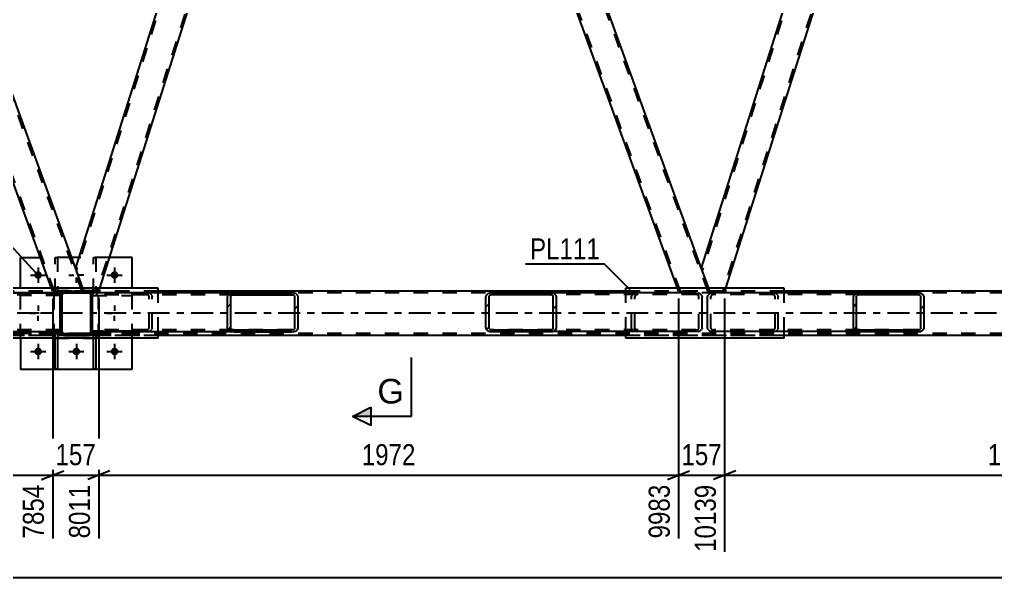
# Model space of a CAD drawing. Header units: millimetres. Extents: x -777 to 412, y -850 to -9.
# Drawn here: x -352.8 to -220.1, y -425.1 to -349.2 of the extents above; entities that cross this region are included whole.
import ezdxf

# ---------------------------------------------------------------- set-up
doc = ezdxf.new("R2010")
doc.units = ezdxf.units.MM
doc.linetypes.add('DXK_LINE_DOT2', pattern=[3.9198, 1.9599, -1.9599])
doc.linetypes.add('DXK_LINE_DOT3', pattern=[5.9187, 2.979, -0.9799, 0.9799, -0.9799])
doc.styles.add('Arial', font='ARIAL.TTF', dxfattribs={"height": 0.2})
doc.styles.add('Arial Narrow', font='ARIALN.TTF', dxfattribs={"height": 0.2})

# ---------------------------------------------------------------- blocks, each defined once
blk = doc.blocks.new('Part-570390744-11821 - 11758')
at = {"color": 7, "linetype": 'DXK_LINE_DOT2'}
for p, q in [((-217.13, -267.16), (-221.39, -267.16)), ((-220.22, -270.37), (-221.39, -267.16)), ((-177.82, -386.16), (-221.13, -267.16)), ((-174.07, -386.16), (-217.39, -267.16)), ((-216.99, -267.56), (-217.13, -267.16)), ((-173.82, -386.16), (-174.99, -382.96)), ((-178.08, -386.16), (-178.22, -385.76)), ((-178.08, -386.16), (-173.82, -386.16))]:
    blk.add_line(p, q, dxfattribs=at)
at = {"color": 2, "linetype": 'Continuous'}
for p, q in [((-174.99, -382.96), (-216.99, -267.56)), ((-178.22, -385.76), (-220.22, -270.37))]:
    blk.add_line(p, q, dxfattribs=at)
blk = doc.blocks.new('Part-570390744-11841 - 11758')
at = {"color": 2, "linetype": 'Continuous'}
for p, q in [((-308.66, -267.56), (-345.25, -382.96)), ((-305.62, -269.63), (-306.38, -267.56)), ((-305.36, -270.37), (-341.95, -385.76)), ((-305.36, -270.37), (-305.62, -269.63)), ((-344.23, -385.76), (-345.25, -382.96))]:
    blk.add_line(p, q, dxfattribs=at)
at = {"color": 7, "linetype": 'DXK_LINE_DOT2'}
for p, q in [((-308.28, -267.16), (-345.12, -383.33)), ((-308.54, -267.16), (-308.66, -267.56)), ((-306.52, -267.16), (-308.54, -267.16)), ((-306.38, -267.56), (-306.52, -267.16)), ((-305.49, -270), (-342.33, -386.16)), ((-305.36, -270.37), (-305.52, -269.91)), ((-344.09, -386.16), (-344.23, -385.76)), ((-342.07, -386.16), (-344.09, -386.16)), ((-341.95, -385.76), (-342.07, -386.16))]:
    blk.add_line(p, q, dxfattribs=at)
blk = doc.blocks.new('Part-570390744-11923 - 11758')
at = {"linetype": 'Continuous'}
h = blk.add_hatch(dxfattribs=at)
h.set_pattern_fill('', scale=0.7, style=0, pattern_type=0)
h.set_pattern_definition([(45, (-324.4994, -391.3687), (-1.57154, 1.57154), [])])
h.paths.add_polyline_path([(-324.57, -391.18), (-324.5, -391.37), (-324.31, -391.52), (-324.03, -391.63), (-323.69, -391.67), (-315.83, -391.67), (-315.5, -391.63), (-315.21, -391.52), (-315.02, -391.37), (-314.96, -391.18), (-314.96, -386.86), (-315.02, -386.68), (-315.21, -386.53), (-315.5, -386.42), (-315.83, -386.39), (-323.69, -386.39), (-324.03, -386.42), (-324.31, -386.53), (-324.5, -386.68), (-324.57, -386.86)])
h.paths.add_polyline_path([(-324.1, -386.77), (-324, -386.7), (-323.86, -386.64), (-323.69, -386.63), (-315.83, -386.63), (-315.66, -386.64), (-315.52, -386.7), (-315.43, -386.77), (-315.39, -386.86), (-315.39, -391.18), (-315.43, -391.28), (-315.52, -391.35), (-315.66, -391.41), (-315.83, -391.43), (-323.69, -391.43), (-323.86, -391.41), (-324, -391.35), (-324.1, -391.28), (-324.13, -391.18), (-324.13, -386.86)])
at = {"color": 2, "linetype": 'Continuous'}
for p, q in [((-323.69, -386.39), (-342.91, -386.39)), ((-342.91, -386.64), (-342.91, -386.39)), ((-324.5, -386.68), (-324.57, -386.86)), ((-324.57, -391.18), (-324.57, -386.86)), ((-324.13, -386.86), (-324.1, -386.77)), ((-324.13, -391.18), (-324.13, -386.86)), ((-323.69, -386.39), (-324.03, -386.42)), ((-323.86, -386.64), (-323.69, -386.63)), ((-323.69, -386.39), (-315.83, -386.39)), ((-323.69, -386.63), (-315.83, -386.63)), ((-315.5, -386.42), (-315.83, -386.39)), ((-315.83, -386.63), (-315.66, -386.64)), ((-315.43, -386.77), (-315.39, -386.86)), ((-315.39, -391.18), (-315.39, -386.86)), ((-314.96, -386.86), (-315.02, -386.68)), ((-314.96, -391.18), (-314.96, -386.86)), ((-324.57, -391.18), (-324.5, -391.37)), ((-324.1, -391.28), (-324.13, -391.18)), ((-323.69, -391.43), (-323.86, -391.41)), ((-323.69, -391.43), (-315.83, -391.43)), ((-315.66, -391.41), (-315.83, -391.43)), ((-315.39, -391.18), (-315.43, -391.28)), ((-315.02, -391.37), (-314.96, -391.18)), ((-323.69, -391.67), (-342.91, -391.67)), ((-324.03, -391.63), (-323.69, -391.67)), ((-323.69, -391.67), (-315.83, -391.67)), ((-315.83, -391.67), (-315.5, -391.63))]:
    blk.add_line(p, q, dxfattribs=at)
at = {"color": 7, "linetype": 'DXK_LINE_DOT2'}
for p, q in [((-315.83, -386.63), (-342.91, -386.63)), ((-342.91, -391.67), (-342.91, -386.64)), ((-335.66, -386.39), (-335.33, -386.42)), ((-335.49, -386.64), (-335.66, -386.63)), ((-335.22, -386.86), (-335.26, -386.77)), ((-335.22, -391.18), (-335.22, -386.86)), ((-334.85, -386.68), (-334.79, -386.86)), ((-334.79, -391.18), (-334.79, -386.86)), ((-315.83, -386.39), (-323.69, -386.39)), ((-315.83, -391.43), (-342.91, -391.43)), ((-335.66, -391.43), (-335.49, -391.41)), ((-335.26, -391.28), (-335.22, -391.18)), ((-334.79, -391.18), (-334.85, -391.37)), ((-335.33, -391.63), (-335.66, -391.67)), ((-315.83, -391.67), (-323.69, -391.67))]:
    blk.add_line(p, q, dxfattribs=at)
for centre, radius, start, end in [((-335.56, -387.05), 0.409, 41.9363, 80.4819), ((-335.46, -387.23), 0.817, 41.9363, 80.4819), ((-335.56, -391), 0.409, 279.5182, 318.0638), ((-335.46, -390.82), 0.817, 279.5182, 318.0638)]:
    blk.add_arc(centre, radius, start, end, dxfattribs=at)
at = {"color": 2, "linetype": 'Continuous'}
for centre, radius, start, end in [((-323.89, -387.23), 0.817, 99.5182, 138.0638), ((-323.79, -387.05), 0.409, 99.5182, 138.0638), ((-315.73, -387.05), 0.409, 41.9363, 80.4819), ((-315.63, -387.23), 0.817, 41.9363, 80.4819), ((-323.89, -390.82), 0.817, 221.9363, 260.4819), ((-323.79, -391), 0.409, 221.9363, 260.4819), ((-315.73, -391), 0.409, 279.5182, 318.0638), ((-315.63, -390.82), 0.817, 279.5182, 318.0638)]:
    blk.add_arc(centre, radius, start, end, dxfattribs=at)
blk = doc.blocks.new('Part-570390744-11864 - 11758')
at = {"linetype": 'Continuous'}
h = blk.add_hatch(dxfattribs=at)
h.set_pattern_fill('', scale=0.7, style=0, pattern_type=0)
h.set_pattern_definition([(45, (-289.3614, -391.3686), (-1.57154, 1.57154), [])])
h.paths.add_polyline_path([(-289.43, -391.18), (-289.36, -391.37), (-289.17, -391.52), (-288.89, -391.63), (-288.55, -391.66), (-280.69, -391.66), (-280.36, -391.63), (-280.08, -391.52), (-279.89, -391.37), (-279.82, -391.18), (-279.82, -386.86), (-279.89, -386.68), (-280.08, -386.53), (-280.36, -386.42), (-280.69, -386.38), (-288.55, -386.38), (-288.89, -386.42), (-289.17, -386.53), (-289.36, -386.68), (-289.43, -386.86)])
h.paths.add_polyline_path([(-288.96, -386.77), (-288.86, -386.7), (-288.72, -386.64), (-288.55, -386.62), (-280.69, -386.62), (-280.53, -386.64), (-280.38, -386.7), (-280.29, -386.77), (-280.26, -386.86), (-280.26, -391.18), (-280.29, -391.28), (-280.38, -391.35), (-280.53, -391.41), (-280.69, -391.42), (-288.55, -391.42), (-288.72, -391.41), (-288.86, -391.35), (-288.96, -391.28), (-288.99, -391.18), (-288.99, -386.86)])
at = {"color": 2, "linetype": 'Continuous'}
for p, q in [((-289.36, -386.68), (-289.43, -386.86)), ((-289.43, -391.18), (-289.43, -386.86)), ((-288.99, -386.86), (-288.96, -386.77)), ((-288.99, -391.18), (-288.99, -386.86)), ((-288.55, -386.38), (-288.89, -386.42)), ((-288.72, -386.64), (-288.55, -386.62)), ((-288.55, -386.38), (-280.69, -386.38)), ((-288.55, -386.62), (-280.69, -386.62)), ((-260.86, -386.38), (-280.69, -386.38)), ((-280.36, -386.42), (-280.69, -386.38)), ((-280.69, -386.62), (-280.53, -386.64)), ((-280.29, -386.77), (-280.26, -386.86)), ((-280.26, -391.18), (-280.26, -386.86)), ((-279.82, -386.86), (-279.89, -386.68)), ((-279.82, -391.18), (-279.82, -386.86)), ((-260.86, -386.38), (-260.53, -386.42)), ((-260.06, -386.68), (-259.99, -386.86)), ((-259.99, -391.18), (-259.99, -386.86)), ((-289.43, -391.18), (-289.36, -391.37)), ((-288.96, -391.28), (-288.99, -391.18)), ((-288.55, -391.42), (-288.72, -391.41)), ((-288.55, -391.42), (-280.69, -391.42)), ((-280.53, -391.41), (-280.69, -391.42)), ((-280.26, -391.18), (-280.29, -391.28)), ((-279.89, -391.37), (-279.82, -391.18)), ((-259.99, -391.18), (-260.06, -391.37)), ((-288.89, -391.63), (-288.55, -391.66)), ((-288.55, -391.66), (-280.69, -391.66)), ((-280.69, -391.66), (-280.36, -391.63)), ((-260.86, -391.66), (-280.69, -391.66)), ((-260.53, -391.63), (-260.86, -391.66))]:
    blk.add_line(p, q, dxfattribs=at)
at = {"color": 7, "linetype": 'DXK_LINE_DOT2'}
for p, q in [((-288.55, -386.38), (-280.69, -386.38)), ((-260.86, -386.62), (-288.55, -386.62)), ((-269.6, -386.86), (-269.53, -386.68)), ((-269.6, -391.18), (-269.6, -386.86)), ((-269.13, -386.77), (-269.16, -386.86)), ((-269.16, -391.18), (-269.16, -386.86)), ((-269.06, -386.42), (-268.73, -386.38)), ((-268.73, -386.62), (-268.89, -386.64)), ((-260.7, -386.64), (-260.86, -386.62)), ((-260.43, -386.86), (-260.46, -386.77)), ((-260.43, -391.18), (-260.43, -386.86)), ((-260.86, -391.42), (-288.55, -391.42)), ((-269.53, -391.37), (-269.6, -391.18)), ((-269.16, -391.18), (-269.13, -391.28)), ((-268.89, -391.41), (-268.73, -391.42)), ((-260.86, -391.42), (-260.7, -391.41)), ((-260.46, -391.28), (-260.43, -391.18)), ((-288.55, -391.66), (-280.69, -391.66)), ((-268.73, -391.66), (-269.06, -391.63))]:
    blk.add_line(p, q, dxfattribs=at)
at = {"color": 2, "linetype": 'Continuous'}
for centre, radius, start, end in [((-288.75, -387.23), 0.817, 99.5182, 138.0638), ((-288.65, -387.05), 0.409, 99.5182, 138.0638), ((-280.59, -387.05), 0.409, 41.9363, 80.4819), ((-280.49, -387.23), 0.817, 41.9363, 80.4819), ((-260.67, -387.23), 0.817, 41.9363, 80.4819), ((-288.75, -390.82), 0.817, 221.9363, 260.4819), ((-288.65, -391), 0.409, 221.9363, 260.4819), ((-280.59, -391), 0.409, 279.5182, 318.0638), ((-280.49, -390.82), 0.817, 279.5182, 318.0638), ((-260.67, -390.82), 0.817, 279.5182, 318.0638)]:
    blk.add_arc(centre, radius, start, end, dxfattribs=at)
at = {"color": 7, "linetype": 'DXK_LINE_DOT2'}
for centre, radius, start, end in [((-268.92, -387.23), 0.817, 99.5182, 138.0638), ((-268.82, -387.05), 0.409, 99.5182, 138.0638), ((-260.76, -387.05), 0.409, 41.9363, 80.4819), ((-268.92, -390.82), 0.817, 221.9363, 260.4819), ((-268.82, -391), 0.409, 221.9363, 260.4819), ((-260.76, -391), 0.409, 279.5182, 318.0638)]:
    blk.add_arc(centre, radius, start, end, dxfattribs=at)
blk = doc.blocks.new('Part-570390744-11872 - 11758')
at = {"color": 2, "linetype": 'Continuous'}
for p, q in [((-223.53, -267.56), (-260.12, -382.96)), ((-220.49, -269.63), (-221.24, -267.56)), ((-220.22, -270.37), (-256.81, -385.76)), ((-220.22, -270.37), (-220.49, -269.63)), ((-259.1, -385.76), (-260.12, -382.96))]:
    blk.add_line(p, q, dxfattribs=at)
at = {"color": 7, "linetype": 'DXK_LINE_DOT2'}
for p, q in [((-223.15, -267.16), (-259.99, -383.33)), ((-223.4, -267.16), (-223.53, -267.56)), ((-221.39, -267.16), (-223.4, -267.16)), ((-221.24, -267.56), (-221.39, -267.16)), ((-220.36, -270), (-257.19, -386.16)), ((-220.22, -270.37), (-220.39, -269.91)), ((-258.95, -386.16), (-259.1, -385.76)), ((-256.94, -386.16), (-258.95, -386.16)), ((-256.81, -385.76), (-256.94, -386.16))]:
    blk.add_line(p, q, dxfattribs=at)
blk = doc.blocks.new('Part-570390744-11874 - 11758')
at = {"linetype": 'Continuous'}
h = blk.add_hatch(dxfattribs=at)
h.set_pattern_fill('', scale=0.7, style=0, pattern_type=0)
h.set_pattern_definition([(45, (-347.1718, -392.0183), (-1.57154, 1.57154), [])])
h.paths.add_polyline_path([(-347.28, -391.86), (-347.17, -392.02), (-347.02, -392.12), (-346.83, -392.16), (-343.39, -392.16), (-343.21, -392.12), (-343.05, -392.02), (-342.95, -391.86), (-342.91, -391.68), (-342.91, -386.64), (-342.95, -386.46), (-343.05, -386.3), (-343.21, -386.2), (-343.39, -386.16), (-346.83, -386.16), (-347.02, -386.2), (-347.17, -386.3), (-347.28, -386.46), (-347.31, -386.64), (-347.31, -391.68)])
h.paths.add_polyline_path([(-347.07, -386.64), (-347.05, -386.55), (-347, -386.47), (-346.92, -386.42), (-346.83, -386.4), (-343.39, -386.4), (-343.3, -386.42), (-343.22, -386.47), (-343.17, -386.55), (-343.15, -386.64), (-343.15, -391.68), (-343.17, -391.77), (-343.22, -391.85), (-343.3, -391.9), (-343.39, -391.92), (-346.83, -391.92), (-346.92, -391.9), (-347, -391.85), (-347.05, -391.77), (-347.07, -391.68)])
at = {"color": 7, "linetype": 'DXK_LINE_DOT2'}
for p, q in [((-347.02, -386.2), (-346.83, -386.16)), ((-346.83, -386.16), (-343.39, -386.16)), ((-343.39, -386.16), (-343.21, -386.2)), ((-347.31, -386.64), (-347.28, -386.46)), ((-347.31, -391.68), (-347.31, -386.64)), ((-347.05, -386.55), (-347.07, -386.64)), ((-347.07, -391.68), (-347.07, -386.64)), ((-347, -386.47), (-347.05, -386.55)), ((-346.92, -386.42), (-347, -386.47)), ((-346.83, -386.4), (-346.92, -386.42)), ((-343.39, -386.4), (-346.83, -386.4)), ((-343.3, -386.42), (-343.39, -386.4)), ((-343.22, -386.47), (-343.3, -386.42)), ((-343.17, -386.55), (-343.22, -386.47)), ((-343.15, -386.64), (-343.17, -386.55)), ((-343.15, -391.68), (-343.15, -386.64)), ((-342.95, -386.46), (-342.91, -386.64)), ((-342.91, -391.68), (-342.91, -386.64)), ((-347.28, -391.86), (-347.31, -391.68)), ((-347.07, -391.68), (-347.05, -391.77)), ((-347.05, -391.77), (-347, -391.85)), ((-346.83, -392.16), (-347.02, -392.12)), ((-347, -391.85), (-346.92, -391.9)), ((-346.92, -391.9), (-346.83, -391.92)), ((-346.83, -391.92), (-343.39, -391.92)), ((-346.83, -392.16), (-343.39, -392.16)), ((-343.39, -391.92), (-343.3, -391.9)), ((-343.21, -392.12), (-343.39, -392.16)), ((-343.3, -391.9), (-343.22, -391.85)), ((-343.22, -391.85), (-343.17, -391.77)), ((-343.17, -391.77), (-343.15, -391.68)), ((-342.91, -391.68), (-342.95, -391.86))]:
    blk.add_line(p, q, dxfattribs=at)
at = {"color": 2, "linetype": 'Continuous'}
for p, q in [((-346.83, -386.16), (-347.02, -386.2)), ((-346.83, -386.16), (-343.39, -386.16)), ((-343.21, -386.2), (-343.39, -386.16)), ((-347.28, -386.46), (-347.31, -386.64)), ((-347.31, -391.68), (-347.31, -386.64)), ((-347.07, -386.64), (-347.05, -386.55)), ((-347.07, -391.68), (-347.07, -386.64)), ((-347.05, -386.55), (-347, -386.47)), ((-347, -386.47), (-346.92, -386.42)), ((-346.92, -386.42), (-346.83, -386.4)), ((-346.83, -386.4), (-343.39, -386.4)), ((-343.39, -386.4), (-343.3, -386.42)), ((-343.3, -386.42), (-343.22, -386.47)), ((-343.22, -386.47), (-343.17, -386.55)), ((-343.17, -386.55), (-343.15, -386.64)), ((-343.15, -391.68), (-343.15, -386.64)), ((-342.91, -386.64), (-342.95, -386.46)), ((-342.91, -391.68), (-342.91, -386.64)), ((-347.31, -391.68), (-347.28, -391.86)), ((-347.05, -391.77), (-347.07, -391.68)), ((-347, -391.85), (-347.05, -391.77)), ((-347.02, -392.12), (-346.83, -392.16)), ((-346.92, -391.9), (-347, -391.85)), ((-346.83, -391.92), (-346.92, -391.9)), ((-346.83, -391.92), (-343.39, -391.92)), ((-346.83, -392.16), (-343.39, -392.16)), ((-343.3, -391.9), (-343.39, -391.92)), ((-343.39, -392.16), (-343.21, -392.12)), ((-343.22, -391.85), (-343.3, -391.9)), ((-343.17, -391.77), (-343.22, -391.85)), ((-343.15, -391.68), (-343.17, -391.77)), ((-342.95, -391.86), (-342.91, -391.68))]:
    blk.add_line(p, q, dxfattribs=at)
at = {"color": 7, "linetype": 'DXK_LINE_DOT2'}
for centre, start, end in [((-346.83, -386.64), 112.5001, 157.5001), ((-343.39, -386.64), 22.5001, 67.5001), ((-346.83, -391.68), 202.5001, 247.5001), ((-343.39, -391.68), 292.5001, 337.5001)]:
    blk.add_arc(centre, 0.48, start, end, dxfattribs=at)
at = {"color": 2, "linetype": 'Continuous'}
for centre, start, end in [((-346.83, -386.64), 112.5001, 157.5001), ((-343.39, -386.64), 22.5001, 67.5001), ((-346.83, -391.68), 202.5001, 247.5001), ((-343.39, -391.68), 292.5001, 337.5001)]:
    blk.add_arc(centre, 0.48, start, end, dxfattribs=at)
blk = doc.blocks.new('Part-570390744-11810 - 11758')
at = {"linetype": 'Continuous'}
h = blk.add_hatch(dxfattribs=at)
h.set_pattern_fill('', scale=0.7, style=0, pattern_type=0)
h.set_pattern_definition([(45, (-374.4956, -391.3688), (-1.57154, 1.57154), [])])
h.paths.add_polyline_path([(-374.56, -391.19), (-374.5, -391.37), (-374.31, -391.52), (-374.02, -391.63), (-373.69, -391.67), (-365.83, -391.67), (-365.49, -391.63), (-365.21, -391.52), (-365.02, -391.37), (-364.95, -391.19), (-364.95, -386.87), (-365.02, -386.68), (-365.21, -386.53), (-365.49, -386.42), (-365.83, -386.39), (-373.69, -386.39), (-374.02, -386.42), (-374.31, -386.53), (-374.5, -386.68), (-374.56, -386.87)])
h.paths.add_polyline_path([(-374.09, -386.77), (-374, -386.7), (-373.86, -386.64), (-373.69, -386.63), (-365.83, -386.63), (-365.66, -386.64), (-365.52, -386.7), (-365.42, -386.77), (-365.39, -386.87), (-365.39, -391.19), (-365.42, -391.28), (-365.52, -391.35), (-365.66, -391.41), (-365.83, -391.43), (-373.69, -391.43), (-373.86, -391.41), (-374, -391.35), (-374.09, -391.28), (-374.13, -391.19), (-374.13, -386.87)])
at = {"color": 2, "linetype": 'Continuous'}
for p, q in [((-374.5, -386.68), (-374.56, -386.87)), ((-374.56, -391.19), (-374.56, -386.87)), ((-374.13, -386.87), (-374.09, -386.77)), ((-374.13, -391.19), (-374.13, -386.87)), ((-373.69, -386.39), (-374.02, -386.42)), ((-373.86, -386.64), (-373.69, -386.63)), ((-373.69, -386.39), (-365.83, -386.39)), ((-373.69, -386.63), (-365.83, -386.63)), ((-365.83, -386.39), (-347.31, -386.39)), ((-365.49, -386.42), (-365.83, -386.39)), ((-365.83, -386.63), (-365.66, -386.64)), ((-365.42, -386.77), (-365.39, -386.87)), ((-365.39, -391.19), (-365.39, -386.87)), ((-364.95, -386.87), (-365.02, -386.68)), ((-364.95, -391.19), (-364.95, -386.87)), ((-347.31, -386.39), (-347.31, -386.42)), ((-347.31, -386.42), (-347.31, -386.64)), ((-374.56, -391.19), (-374.5, -391.37)), ((-374.09, -391.28), (-374.13, -391.19)), ((-373.69, -391.43), (-373.86, -391.41)), ((-373.69, -391.43), (-365.83, -391.43)), ((-365.66, -391.41), (-365.83, -391.43)), ((-365.39, -391.19), (-365.42, -391.28)), ((-365.02, -391.37), (-364.95, -391.19)), ((-374.02, -391.63), (-373.69, -391.67)), ((-373.69, -391.67), (-365.83, -391.67)), ((-365.83, -391.67), (-365.49, -391.63)), ((-347.31, -391.67), (-365.83, -391.67))]:
    blk.add_line(p, q, dxfattribs=at)
at = {"color": 7, "linetype": 'DXK_LINE_DOT2'}
for p, q in [((-373.69, -386.39), (-365.83, -386.39)), ((-347.31, -386.63), (-373.69, -386.63)), ((-354.73, -386.87), (-354.67, -386.68)), ((-354.73, -391.19), (-354.73, -386.87)), ((-354.26, -386.77), (-354.3, -386.87)), ((-354.3, -391.19), (-354.3, -386.87)), ((-354.19, -386.42), (-353.86, -386.39)), ((-353.86, -386.63), (-354.03, -386.64)), ((-347.31, -391.67), (-347.31, -386.64)), ((-347.31, -391.43), (-373.69, -391.43)), ((-354.67, -391.37), (-354.73, -391.19)), ((-354.3, -391.19), (-354.26, -391.28)), ((-354.03, -391.41), (-353.86, -391.43)), ((-365.83, -391.67), (-373.69, -391.67)), ((-353.86, -391.67), (-354.19, -391.63))]:
    blk.add_line(p, q, dxfattribs=at)
at = {"color": 2, "linetype": 'Continuous'}
for centre, radius, start, end in [((-373.89, -387.23), 0.817, 99.5182, 138.0638), ((-373.79, -387.05), 0.409, 99.5182, 138.0638), ((-365.73, -387.05), 0.409, 41.9363, 80.4819), ((-365.63, -387.23), 0.817, 41.9363, 80.4819), ((-373.89, -390.82), 0.817, 221.9363, 260.4819), ((-373.79, -391), 0.409, 221.9363, 260.4819), ((-365.73, -391), 0.409, 279.5182, 318.0638), ((-365.63, -390.82), 0.817, 279.5182, 318.0638)]:
    blk.add_arc(centre, radius, start, end, dxfattribs=at)
at = {"color": 7, "linetype": 'DXK_LINE_DOT2'}
for centre, radius, start, end in [((-354.06, -387.23), 0.817, 99.5182, 138.0638), ((-353.96, -387.05), 0.409, 99.5182, 138.0638), ((-354.06, -390.82), 0.817, 221.9363, 260.4819), ((-353.96, -391), 0.409, 221.9363, 260.4819)]:
    blk.add_arc(centre, radius, start, end, dxfattribs=at)
blk = doc.blocks.new('Part-570390744-11816 - 11758')
at = {"color": 7, "linetype": 'DXK_LINE_DOT2'}
for p, q in [((-302.27, -267.16), (-306.52, -267.16)), ((-305.36, -270.37), (-306.52, -267.16)), ((-262.95, -386.16), (-306.27, -267.16)), ((-259.21, -386.16), (-302.52, -267.16)), ((-302.12, -267.56), (-302.27, -267.16)), ((-258.95, -386.16), (-260.12, -382.96)), ((-263.21, -386.16), (-263.36, -385.76)), ((-263.21, -386.16), (-258.95, -386.16))]:
    blk.add_line(p, q, dxfattribs=at)
at = {"color": 2, "linetype": 'Continuous'}
for p, q in [((-260.12, -382.96), (-302.12, -267.56)), ((-263.36, -385.76), (-305.36, -270.37))]:
    blk.add_line(p, q, dxfattribs=at)
blk = doc.blocks.new('Part-570390744-11891 - 11758')
at = {"color": 7, "linetype": 'DXK_LINE_DOT2'}
for p, q in [((-333.99, -386.16), (-355.53, -386.16)), ((-248.85, -386.16), (-270.4, -386.16)), ((-54.26, -386.4), (-662.51, -386.4)), ((-54.26, -391.92), (-662.51, -391.92)), ((-54.26, -392.16), (-610.94, -392.16)), ((-333.99, -392.16), (-355.53, -392.16)), ((-248.85, -392.16), (-270.4, -392.16))]:
    blk.add_line(p, q, dxfattribs=at)
at = {"color": 2, "linetype": 'Continuous'}
for p, q in [((-270.4, -386.16), (-333.99, -386.16)), ((-185.26, -386.16), (-248.85, -386.16)), ((-270.4, -392.16), (-333.99, -392.16)), ((-185.26, -392.16), (-248.85, -392.16))]:
    blk.add_line(p, q, dxfattribs=at)
at = {"color": 7, "linetype": 'DXK_LINE_DOT3'}
blk.add_line((-54.26, -389.16), (-662.51, -389.16), dxfattribs=at)
blk = doc.blocks.new('Part-570390744-11863 - 11758')
at = {"color": 7, "linetype": 'DXK_LINE_DOT2'}
for p, q in [((-387.4, -267.16), (-391.66, -267.16)), ((-390.49, -270.37), (-391.66, -267.16)), ((-348.09, -386.16), (-391.4, -267.16)), ((-344.34, -386.16), (-387.66, -267.16)), ((-387.25, -267.56), (-387.4, -267.16)), ((-344.09, -386.16), (-345.25, -382.96)), ((-348.34, -386.16), (-348.49, -385.76)), ((-348.34, -386.16), (-344.09, -386.16))]:
    blk.add_line(p, q, dxfattribs=at)
at = {"color": 2, "linetype": 'Continuous'}
for p, q in [((-345.25, -382.96), (-387.25, -267.56)), ((-348.49, -385.76), (-390.49, -270.37))]:
    blk.add_line(p, q, dxfattribs=at)
blk = doc.blocks.new('Part-570390744-11924 - 11758')
at = {"linetype": 'Continuous'}
h = blk.add_hatch(dxfattribs=at)
h.set_pattern_fill('', scale=0.7, style=0, pattern_type=0)
h.set_pattern_definition([(45, (-239.3652, -391.3686), (-1.57154, 1.57154), [])])
h.paths.add_polyline_path([(-239.43, -391.18), (-239.37, -391.37), (-239.18, -391.52), (-238.89, -391.63), (-238.56, -391.66), (-230.7, -391.66), (-230.36, -391.63), (-230.08, -391.52), (-229.89, -391.37), (-229.82, -391.18), (-229.82, -386.86), (-229.89, -386.68), (-230.08, -386.53), (-230.36, -386.42), (-230.7, -386.38), (-238.56, -386.38), (-238.89, -386.42), (-239.18, -386.53), (-239.37, -386.68), (-239.43, -386.86)])
h.paths.add_polyline_path([(-238.96, -386.77), (-238.87, -386.7), (-238.73, -386.64), (-238.56, -386.62), (-230.7, -386.62), (-230.53, -386.64), (-230.39, -386.7), (-230.29, -386.77), (-230.26, -386.86), (-230.26, -391.18), (-230.29, -391.28), (-230.39, -391.35), (-230.53, -391.41), (-230.7, -391.42), (-238.56, -391.42), (-238.73, -391.41), (-238.87, -391.35), (-238.96, -391.28), (-238.99, -391.18), (-238.99, -386.86)])
at = {"color": 2, "linetype": 'Continuous'}
for p, q in [((-259.26, -386.86), (-259.19, -386.68)), ((-259.26, -391.18), (-259.26, -386.86)), ((-258.72, -386.42), (-258.39, -386.38)), ((-238.56, -386.38), (-258.39, -386.38)), ((-239.37, -386.68), (-239.43, -386.86)), ((-239.43, -391.18), (-239.43, -386.86)), ((-238.99, -386.86), (-238.96, -386.77)), ((-238.99, -391.18), (-238.99, -386.86)), ((-238.56, -386.38), (-238.89, -386.42)), ((-238.73, -386.64), (-238.56, -386.62)), ((-238.56, -386.38), (-230.7, -386.38)), ((-238.56, -386.62), (-230.7, -386.62)), ((-230.36, -386.42), (-230.7, -386.38)), ((-230.7, -386.62), (-230.53, -386.64)), ((-230.29, -386.77), (-230.26, -386.86)), ((-230.26, -391.18), (-230.26, -386.86)), ((-229.82, -386.86), (-229.89, -386.68)), ((-229.82, -391.18), (-229.82, -386.86)), ((-259.19, -391.37), (-259.26, -391.18)), ((-239.43, -391.18), (-239.37, -391.37)), ((-238.96, -391.28), (-238.99, -391.18)), ((-238.56, -391.42), (-238.73, -391.41)), ((-238.56, -391.42), (-230.7, -391.42)), ((-230.53, -391.41), (-230.7, -391.42)), ((-230.26, -391.18), (-230.29, -391.28)), ((-229.89, -391.37), (-229.82, -391.18)), ((-258.39, -391.66), (-258.72, -391.63)), ((-238.56, -391.66), (-258.39, -391.66)), ((-238.89, -391.63), (-238.56, -391.66)), ((-238.56, -391.66), (-230.7, -391.66)), ((-230.7, -391.66), (-230.36, -391.63))]:
    blk.add_line(p, q, dxfattribs=at)
at = {"color": 7, "linetype": 'DXK_LINE_DOT2'}
for p, q in [((-258.79, -386.77), (-258.82, -386.86)), ((-258.82, -391.18), (-258.82, -386.86)), ((-258.39, -386.62), (-258.55, -386.64)), ((-230.7, -386.62), (-258.39, -386.62)), ((-250.53, -386.38), (-250.19, -386.42)), ((-250.36, -386.64), (-250.53, -386.62)), ((-250.09, -386.86), (-250.12, -386.77)), ((-250.09, -391.18), (-250.09, -386.86)), ((-249.72, -386.68), (-249.65, -386.86)), ((-249.65, -391.18), (-249.65, -386.86)), ((-230.7, -386.38), (-238.56, -386.38)), ((-258.82, -391.18), (-258.79, -391.28)), ((-258.55, -391.41), (-258.39, -391.42)), ((-230.7, -391.42), (-258.39, -391.42)), ((-250.53, -391.42), (-250.36, -391.41)), ((-250.12, -391.28), (-250.09, -391.18)), ((-249.65, -391.18), (-249.72, -391.37)), ((-250.19, -391.63), (-250.53, -391.66)), ((-230.7, -391.66), (-238.56, -391.66))]:
    blk.add_line(p, q, dxfattribs=at)
at = {"color": 2, "linetype": 'Continuous'}
for centre, radius, start, end in [((-258.59, -387.23), 0.817, 99.5182, 138.0638), ((-238.76, -387.23), 0.817, 99.5182, 138.0638), ((-238.66, -387.05), 0.409, 99.5182, 138.0638), ((-230.6, -387.05), 0.409, 41.9363, 80.4819), ((-230.5, -387.23), 0.817, 41.9363, 80.4819), ((-258.59, -390.82), 0.817, 221.9363, 260.4819), ((-238.76, -390.82), 0.817, 221.9363, 260.4819), ((-238.66, -391), 0.409, 221.9363, 260.4819), ((-230.6, -391), 0.409, 279.5182, 318.0638), ((-230.5, -390.82), 0.817, 279.5182, 318.0638)]:
    blk.add_arc(centre, radius, start, end, dxfattribs=at)
at = {"color": 7, "linetype": 'DXK_LINE_DOT2'}
for centre, radius, start, end in [((-258.49, -387.05), 0.409, 99.5182, 138.0638), ((-250.43, -387.05), 0.409, 41.9363, 80.4819), ((-250.33, -387.23), 0.817, 41.9363, 80.4819), ((-258.49, -391), 0.409, 221.9363, 260.4819), ((-250.43, -391), 0.409, 279.5182, 318.0638), ((-250.33, -390.82), 0.817, 279.5182, 318.0638)]:
    blk.add_arc(centre, radius, start, end, dxfattribs=at)
blk = doc.blocks.new('Part-570390744-11978 - 11758')
at = {"color": 2, "linetype": 'Continuous'}
for p, q in [((-333.99, -385.76), (-355.53, -385.76)), ((-355.53, -386.39), (-355.53, -385.76)), ((-333.99, -386.39), (-333.99, -385.76)), ((-355.53, -392.56), (-355.53, -391.67)), ((-333.99, -392.56), (-355.53, -392.56)), ((-333.99, -392.56), (-333.99, -391.67))]:
    blk.add_line(p, q, dxfattribs=at)
at = {"color": 7, "linetype": 'DXK_LINE_DOT2'}
for p, q in [((-355.53, -391.67), (-355.53, -386.39)), ((-333.99, -391.67), (-333.99, -386.39))]:
    blk.add_line(p, q, dxfattribs=at)
blk = doc.blocks.new('Part-570390744-11983 - 11758')
at = {"color": 2, "linetype": 'Continuous'}
for p, q in [((-248.85, -385.76), (-270.4, -385.76)), ((-270.4, -386.38), (-270.4, -385.76)), ((-248.85, -386.38), (-248.85, -385.76)), ((-270.4, -392.56), (-270.4, -391.66)), ((-248.85, -392.56), (-270.4, -392.56)), ((-248.85, -392.56), (-248.85, -391.66))]:
    blk.add_line(p, q, dxfattribs=at)
at = {"color": 7, "linetype": 'DXK_LINE_DOT2'}
for p, q in [((-270.4, -391.66), (-270.4, -386.38)), ((-248.85, -391.66), (-248.85, -386.38))]:
    blk.add_line(p, q, dxfattribs=at)
blk = doc.blocks.new('Part-570390744-12001 - 11758')
at = {"color": 7, "linetype": 'DXK_LINE_DOT2'}
for p, q in [((-337.52, -386.4), (-342.92, -386.4)), ((-342.92, -386.4), (-342.92, -386.72)), ((-342.92, -386.72), (-337.52, -386.72)), ((-342.32, -386.72), (-342.32, -386.4)), ((-337.52, -386.72), (-337.52, -386.4))]:
    blk.add_line(p, q, dxfattribs=at)
blk = doc.blocks.new('Part-570390744-12002 - 11758')
at = {"color": 7, "linetype": 'DXK_LINE_DOT2'}
for p, q in [((-337.52, -391.6), (-342.92, -391.6)), ((-342.92, -391.6), (-342.92, -391.92)), ((-342.32, -391.92), (-342.32, -391.6)), ((-337.52, -391.92), (-337.52, -391.6)), ((-342.92, -391.92), (-337.52, -391.92))]:
    blk.add_line(p, q, dxfattribs=at)
blk = doc.blocks.new('Part-570390744-12003 - 11758')
at = {"color": 7, "linetype": 'DXK_LINE_DOT2'}
for p, q in [((-342.8, -386.4), (-342.8, -381.56)), ((-342.8, -381.56), (-342.48, -381.56)), ((-342.48, -381.56), (-342.48, -386.4)), ((-342.8, -385.8), (-342.48, -385.8)), ((-342.48, -386.4), (-342.8, -386.4))]:
    blk.add_line(p, q, dxfattribs=at)
blk = doc.blocks.new('Part-570390744-12004 - 11758')
at = {"color": 7, "linetype": 'DXK_LINE_DOT2'}
for p, q in [((-348, -386.4), (-348, -381.56)), ((-348, -381.56), (-347.68, -381.56)), ((-347.68, -381.56), (-347.68, -386.4)), ((-348, -385.8), (-347.68, -385.8)), ((-347.68, -386.4), (-348, -386.4))]:
    blk.add_line(p, q, dxfattribs=at)
blk = doc.blocks.new('Part-570390744-12005 - 11758')
at = {"color": 7, "linetype": 'DXK_LINE_DOT2'}
for p, q in [((-342.8, -392.56), (-342.8, -391.92)), ((-342.8, -391.92), (-342.48, -391.92)), ((-342.8, -392.52), (-342.48, -392.52)), ((-342.48, -391.92), (-342.48, -392.56))]:
    blk.add_line(p, q, dxfattribs=at)
at = {"color": 2, "linetype": 'Continuous'}
for p, q in [((-342.8, -396.76), (-342.8, -392.56)), ((-342.48, -392.56), (-342.48, -396.76)), ((-342.48, -396.76), (-342.8, -396.76))]:
    blk.add_line(p, q, dxfattribs=at)
blk = doc.blocks.new('Part-570390744-12006 - 11758')
at = {"color": 7, "linetype": 'DXK_LINE_DOT2'}
for p, q in [((-348, -392.56), (-348, -391.92)), ((-348, -391.92), (-347.68, -391.92)), ((-348, -392.52), (-347.68, -392.52)), ((-347.68, -391.92), (-347.68, -392.56))]:
    blk.add_line(p, q, dxfattribs=at)
at = {"color": 2, "linetype": 'Continuous'}
for p, q in [((-348, -396.76), (-348, -392.56)), ((-347.68, -392.56), (-347.68, -396.76)), ((-347.68, -396.76), (-348, -396.76))]:
    blk.add_line(p, q, dxfattribs=at)
blk = doc.blocks.new('Part-570390744-12007 - 11758')
at = {"color": 7, "linetype": 'DXK_LINE_DOT2'}
for p, q in [((-348.12, -392.56), (-348.12, -385.76)), ((-348.12, -385.76), (-342.12, -385.76)), ((-342.12, -392.56), (-342.12, -385.76)), ((-348.12, -392.56), (-342.12, -392.56))]:
    blk.add_line(p, q, dxfattribs=at)
blk = doc.blocks.new('Part-570390744-12008 - 11758')
at = {"color": 7, "linetype": 'DXK_LINE_DOT2'}
for p, q in [((-346.84, -386.16), (-347.03, -386.2)), ((-347.03, -386.2), (-346.84, -386.16)), ((-343.4, -386.16), (-346.84, -386.16)), ((-343.22, -386.2), (-343.4, -386.16)), ((-343.4, -386.16), (-343.22, -386.2)), ((-347.29, -386.47), (-347.32, -386.64)), ((-347.32, -386.64), (-347.29, -386.47)), ((-347.32, -391.68), (-347.32, -386.64)), ((-347.29, -386.46), (-347.29, -386.47)), ((-347.29, -386.47), (-347.29, -386.46)), ((-347.07, -386.55), (-347.08, -386.64)), ((-347.08, -391.68), (-347.08, -386.64)), ((-347.01, -386.47), (-347.07, -386.55)), ((-346.94, -386.42), (-347.01, -386.47)), ((-346.84, -386.4), (-346.94, -386.42)), ((-343.4, -386.4), (-346.84, -386.4)), ((-343.31, -386.42), (-343.4, -386.4)), ((-343.23, -386.47), (-343.31, -386.42)), ((-343.18, -386.55), (-343.23, -386.47)), ((-343.16, -386.64), (-343.18, -386.55)), ((-343.16, -391.68), (-343.16, -386.64)), ((-342.96, -386.47), (-342.96, -386.46)), ((-342.96, -386.46), (-342.96, -386.47)), ((-342.92, -386.64), (-342.96, -386.47)), ((-342.96, -386.47), (-342.92, -386.64)), ((-342.92, -391.68), (-342.92, -386.64)), ((-347.32, -391.68), (-347.31, -391.77)), ((-347.31, -391.77), (-347.32, -391.68)), ((-347.31, -391.77), (-347.29, -391.86)), ((-347.29, -391.86), (-347.31, -391.77)), ((-347.08, -391.68), (-347.07, -391.77)), ((-347.07, -391.77), (-347.01, -391.85)), ((-347.03, -392.12), (-346.84, -392.16)), ((-346.84, -392.16), (-347.03, -392.12)), ((-347.01, -391.85), (-346.94, -391.9)), ((-346.94, -391.9), (-346.84, -391.92)), ((-343.4, -391.92), (-346.84, -391.92)), ((-343.4, -392.16), (-346.84, -392.16)), ((-343.4, -391.92), (-343.31, -391.9)), ((-343.4, -392.16), (-343.22, -392.12)), ((-343.22, -392.12), (-343.4, -392.16)), ((-343.31, -391.9), (-343.23, -391.85)), ((-343.23, -391.85), (-343.18, -391.77)), ((-343.18, -391.77), (-343.16, -391.68)), ((-342.96, -391.86), (-342.94, -391.77)), ((-342.94, -391.77), (-342.96, -391.86)), ((-342.94, -391.77), (-342.92, -391.68)), ((-342.92, -391.68), (-342.94, -391.77))]:
    blk.add_line(p, q, dxfattribs=at)
at = {"color": 7, "linetype": 'DXK_LINE_DOT3'}
blk.add_line((-345.12, -389.16), (-345.12, -389.16), dxfattribs=at)
at = {"color": 7, "linetype": 'DXK_LINE_DOT2'}
for centre, start, end in [((-346.84, -386.64), 112.5001, 157.5001), ((-346.84, -386.64), 112.5001, 157.5001), ((-343.4, -386.64), 22.5001, 67.5001), ((-343.4, -386.64), 22.5001, 67.5001), ((-346.84, -391.68), 202.5001, 247.5001), ((-346.84, -391.68), 202.5001, 247.5001), ((-343.4, -391.68), 292.5001, 337.5001), ((-343.4, -391.68), 292.5001, 337.5001)]:
    blk.add_arc(centre, 0.48, start, end, dxfattribs=at)
blk = doc.blocks.new('Part-570390744-12030 - 11758')
at = {"color": 2, "linetype": 'Continuous'}
for p, q in [((-352.72, -385.76), (-352.72, -381.56)), ((-352.72, -381.56), (-350.02, -381.56)), ((-344.81, -381.56), (-345.76, -381.56)), ((-337.52, -381.56), (-340.61, -381.56)), ((-337.52, -385.76), (-337.52, -381.56)), ((-352.72, -392.56), (-352.72, -396.76)), ((-337.52, -396.76), (-337.52, -392.56)), ((-352.72, -396.76), (-337.52, -396.76))]:
    blk.add_line(p, q, dxfattribs=at)
at = {"color": 7, "linetype": 'DXK_LINE_DOT2'}
for p, q in [((-345.76, -381.56), (-350.02, -381.56)), ((-340.61, -381.56), (-344.81, -381.56)), ((-352.72, -392.56), (-352.72, -385.76)), ((-337.52, -392.56), (-337.52, -385.76))]:
    blk.add_line(p, q, dxfattribs=at)
blk = doc.blocks.new('Part-570390744-12031 - 11758')
at = {"color": 7, "linetype": 'DXK_LINE_DOT2'}
for p, q in [((-347.32, -386.4), (-352.72, -386.4)), ((-352.72, -386.4), (-352.72, -386.72)), ((-347.32, -386.72), (-352.72, -386.72)), ((-347.92, -386.72), (-347.92, -386.4)), ((-347.32, -386.72), (-347.32, -386.4))]:
    blk.add_line(p, q, dxfattribs=at)
blk = doc.blocks.new('Part-570390744-12032 - 11758')
at = {"color": 7, "linetype": 'DXK_LINE_DOT2'}
for p, q in [((-347.32, -391.6), (-352.72, -391.6)), ((-352.72, -391.6), (-352.72, -391.92)), ((-347.92, -391.92), (-347.92, -391.6)), ((-347.32, -391.92), (-347.32, -391.6)), ((-347.32, -391.92), (-352.72, -391.92))]:
    blk.add_line(p, q, dxfattribs=at)
blk = doc.blocks.new('Bolt-570390744-12405 - 11758')
at = {"linetype": 'Continuous'}
for points in [[(-349.8, -383.96, -1), (-350.84, -383.96, -1)], [(-339.4, -383.96, -1), (-340.44, -383.96, -1)], [(-349.8, -394.36, -1), (-350.84, -394.36, -1)], [(-344.6, -394.36, -1), (-345.64, -394.36, -1)], [(-339.4, -394.36, -1), (-340.44, -394.36, -1)]]:
    blk.add_hatch(color=1, dxfattribs=at).paths.add_polyline_path(points)
at = {"color": 1, "linetype": 'Continuous'}
for p, q in [((-350.32, -382.92), (-350.32, -385)), ((-345.12, -382.92), (-345.12, -383.61)), ((-339.92, -382.92), (-339.92, -385)), ((-351.36, -383.96), (-349.28, -383.96)), ((-346.16, -383.96), (-345.47, -383.96)), ((-345.12, -385), (-345.12, -384.31)), ((-344.08, -383.96), (-344.78, -383.96)), ((-340.96, -383.96), (-338.88, -383.96)), ((-350.32, -388.12), (-350.32, -388.81)), ((-339.92, -388.12), (-339.92, -388.81)), ((-351.36, -389.16), (-350.67, -389.16)), ((-350.32, -390.2), (-350.32, -389.51)), ((-349.28, -389.16), (-349.98, -389.16)), ((-340.96, -389.16), (-340.27, -389.16)), ((-339.92, -390.2), (-339.92, -389.51)), ((-338.88, -389.16), (-339.58, -389.16)), ((-350.32, -393.32), (-350.32, -395.4)), ((-345.12, -393.32), (-345.12, -395.4)), ((-339.92, -393.32), (-339.92, -395.4)), ((-351.36, -394.36), (-349.28, -394.36)), ((-346.16, -394.36), (-344.08, -394.36)), ((-340.96, -394.36), (-338.88, -394.36))]:
    blk.add_line(p, q, dxfattribs=at)
blk = doc.blocks.new('StraightDimension-570390744-13197 - 11758')
at = {"color": 7, "linetype": 'Continuous'}
blk.add_line((-708.81, -425.09), (-41.36, -425.09), dxfattribs=at)
blk = doc.blocks.new('StraightDimension-570390744-50507 - 11758')
at = {"color": 7, "linetype": 'Continuous'}
for p, q in [((-263.21, -387.16), (-263.21, -419.78)), ((-256.94, -387.16), (-256.94, -421.61)), ((-264.71, -411.77), (-261.71, -410.57)), ((-263.21, -411.17), (-256.94, -411.17)), ((-255.44, -410.57), (-258.44, -411.77))]:
    blk.add_line(p, q, dxfattribs=at)
at = {"color": 0}
blk.add_wipeout([(-256.73, -410.42), (-256.73, -406.22), (-263.42, -406.22), (-263.42, -410.42)], dxfattribs=at)
at = {"color": 0, "linetype": 'Continuous'}
blk.add_wipeout([(-257.54, -411.87), (-261.74, -411.87), (-261.74, -422.21), (-257.54, -422.21)], dxfattribs=at)
at = {"color": 3, "style": 'Arial Narrow'}
blk.add_text('157', height=2.863, dxfattribs=at).set_placement((-262.82, -409.82))
at = {"color": 3, "linetype": 'Continuous', "style": 'Arial Narrow'}
blk.add_text('10139', height=2.863, rotation=90.0002, dxfattribs=at).set_placement((-258.14, -421.61))
blk = doc.blocks.new('StraightDimension-570390744-50510 - 11758')
at = {"color": 7, "linetype": 'Continuous'}
for p, q in [((-427.21, -387.16), (-427.21, -419.78)), ((-348.34, -387.16), (-348.34, -419.78)), ((-425.71, -410.57), (-428.71, -411.77)), ((-427.21, -411.17), (-348.34, -411.17)), ((-349.84, -411.77), (-346.84, -410.57))]:
    blk.add_line(p, q, dxfattribs=at)
at = {"color": 0}
blk.add_wipeout([(-383.52, -410.42), (-383.52, -406.22), (-392.03, -406.22), (-392.03, -410.42)], dxfattribs=at)
at = {"color": 3, "style": 'Arial Narrow'}
blk.add_text('1972', height=2.863, dxfattribs=at).set_placement((-391.43, -409.82))
at = {"color": 0, "linetype": 'Continuous'}
blk.add_wipeout([(-348.94, -411.87), (-353.14, -411.87), (-353.14, -420.38), (-348.94, -420.38)], dxfattribs=at)
at = {"color": 3, "linetype": 'Continuous', "style": 'Arial Narrow'}
blk.add_text('7854', height=2.863, rotation=90.0002, dxfattribs=at).set_placement((-349.54, -419.78))
blk = doc.blocks.new('StraightDimension-570390744-50508 - 11758')
at = {"color": 7, "linetype": 'Continuous'}
for p, q in [((-342.07, -387.16), (-342.07, -419.78)), ((-263.21, -387.16), (-263.21, -419.78)), ((-340.57, -410.57), (-343.57, -411.77)), ((-342.07, -411.17), (-263.21, -411.17)), ((-264.71, -411.77), (-261.71, -410.57))]:
    blk.add_line(p, q, dxfattribs=at)
at = {"color": 0}
blk.add_wipeout([(-298.39, -410.42), (-298.39, -406.22), (-306.9, -406.22), (-306.9, -410.42)], dxfattribs=at)
at = {"color": 3, "style": 'Arial Narrow'}
blk.add_text('1972', height=2.863, dxfattribs=at).set_placement((-306.3, -409.82))
at = {"color": 0, "linetype": 'Continuous'}
blk.add_wipeout([(-263.81, -411.87), (-268.01, -411.87), (-268.01, -420.38), (-263.81, -420.38)], dxfattribs=at)
at = {"color": 3, "linetype": 'Continuous', "style": 'Arial Narrow'}
blk.add_text('9983', height=2.863, rotation=90.0002, dxfattribs=at).set_placement((-264.41, -419.78))
blk = doc.blocks.new('StraightDimension-570390744-50506 - 11758')
at = {"color": 7, "linetype": 'Continuous'}
for p, q in [((-256.94, -387.16), (-256.94, -421.61)), ((-178.08, -387.16), (-178.08, -421.61)), ((-255.44, -410.57), (-258.44, -411.77)), ((-256.94, -411.17), (-178.08, -411.17)), ((-179.58, -411.77), (-176.58, -410.57))]:
    blk.add_line(p, q, dxfattribs=at)
at = {"color": 0}
blk.add_wipeout([(-213.25, -410.42), (-213.25, -406.22), (-221.76, -406.22), (-221.76, -410.42)], dxfattribs=at)
at = {"color": 3, "style": 'Arial Narrow'}
blk.add_text('1972', height=2.863, dxfattribs=at).set_placement((-221.16, -409.82))
at = {"color": 0, "linetype": 'Continuous'}
blk.add_wipeout([(-178.68, -411.87), (-182.88, -411.87), (-182.88, -422.21), (-178.68, -422.21)], dxfattribs=at)
at = {"color": 3, "linetype": 'Continuous', "style": 'Arial Narrow'}
blk.add_text('12111', height=2.863, rotation=90.0002, dxfattribs=at).set_placement((-179.28, -421.61))
blk = doc.blocks.new('StraightDimension-570390744-50509 - 11758')
at = {"color": 7, "linetype": 'Continuous'}
for p, q in [((-348.34, -387.16), (-348.34, -419.78)), ((-342.07, -387.16), (-342.07, -419.78)), ((-349.84, -411.77), (-346.84, -410.57)), ((-348.34, -411.17), (-342.07, -411.17)), ((-340.57, -410.57), (-343.57, -411.77))]:
    blk.add_line(p, q, dxfattribs=at)
at = {"color": 0}
blk.add_wipeout([(-341.87, -410.42), (-341.87, -406.22), (-348.55, -406.22), (-348.55, -410.42)], dxfattribs=at)
at = {"color": 0, "linetype": 'Continuous'}
blk.add_wipeout([(-342.67, -411.87), (-346.87, -411.87), (-346.87, -420.38), (-342.67, -420.38)], dxfattribs=at)
at = {"color": 3, "style": 'Arial Narrow'}
blk.add_text('157', height=2.863, dxfattribs=at).set_placement((-347.95, -409.82))
at = {"color": 3, "linetype": 'Continuous', "style": 'Arial Narrow'}
blk.add_text('8011', height=2.863, rotation=90.0002, dxfattribs=at).set_placement((-343.27, -419.78))
blk = doc.blocks.new('Mark-570390744-11979 - 11758')
at = {"color": 0}
blk.add_wipeout([(-273.91, -381.84), (-273.91, -378.84), (-283.41, -378.84), (-283.41, -381.84)], dxfattribs=at)
blk.add_wipeout([(-273.91, -381.84), (-273.91, -378.84), (-283.41, -378.84), (-283.41, -381.84)], dxfattribs=at)
at = {"color": 30, "linetype": 'Continuous'}
for p in [(-284.01, -382.44), (-269.78, -385.97)]:
    blk.add_line(p, (-273.31, -382.44), dxfattribs=at)
at = {"color": 3, "style": 'Arial Narrow'}
blk.add_text('PL111', height=2.863, dxfattribs=at).set_placement((-283.41, -381.84))
blk = doc.blocks.new('Mark-570390744-12026 - 11758')
at = {"color": 0}
blk.add_wipeout([(-358.99, -374.64), (-358.99, -371.64), (-367.03, -371.64), (-367.03, -374.64)], dxfattribs=at)
blk.add_wipeout([(-358.99, -374.64), (-358.99, -371.64), (-367.03, -371.64), (-367.03, -374.64)], dxfattribs=at)
at = {"color": 30, "linetype": 'Continuous'}
for p in [(-367.63, -375.24), (-350.61, -383.67)]:
    blk.add_line(p, (-358.39, -375.24), dxfattribs=at)
at = {"color": 3, "style": 'Arial Narrow'}
blk.add_text('SP20', height=2.863, dxfattribs=at).set_placement((-367.03, -374.64))
blk = doc.blocks.new('SectionMark-570390744-13885 - 11758')
at = {"linetype": 'Continuous'}
blk.add_hatch(color=6, dxfattribs=at).paths.add_polyline_path([(-305.05, -401.93), (-305.05, -403.18), (-307.55, -403.18)])
at = {"color": 6, "linetype": 'Continuous'}
for p, q in [((-299.55, -403.18), (-299.55, -395.18)), ((-307.55, -403.18), (-305.05, -401.93)), ((-305.05, -401.93), (-305.05, -404.43)), ((-299.55, -403.18), (-307.55, -403.18)), ((-305.05, -404.43), (-307.55, -403.18))]:
    blk.add_line(p, q, dxfattribs=at)
at = {"color": 0, "linetype": 'Continuous'}
blk.add_wipeout([(-300.55, -401.43), (-300.55, -397.93), (-304.18, -397.93), (-304.18, -401.43)], dxfattribs=at)
at = {"color": 3, "linetype": 'Continuous', "style": 'Arial'}
blk.add_text('G', height=3.34, dxfattribs=at).set_placement((-304.18, -401.43))

msp = doc.modelspace()

# ---------------------------------------------------------------- block references
for name in ['Part-570390744-11863 - 11758', 'Part-570390744-11841 - 11758', 'Part-570390744-11816 - 11758', 'Part-570390744-11872 - 11758', 'Part-570390744-11821 - 11758', 'Part-570390744-12030 - 11758', 'Part-570390744-12004 - 11758', 'Part-570390744-12003 - 11758', 'Bolt-570390744-12405 - 11758', 'Part-570390744-11891 - 11758', 'Part-570390744-11978 - 11758', 'Part-570390744-12007 - 11758', 'Part-570390744-12008 - 11758', 'Part-570390744-11874 - 11758', 'Part-570390744-11983 - 11758', 'Part-570390744-11810 - 11758', 'Part-570390744-12031 - 11758', 'Part-570390744-12001 - 11758', 'Part-570390744-11923 - 11758', 'Part-570390744-11864 - 11758', 'Part-570390744-11924 - 11758', 'Part-570390744-12032 - 11758', 'Part-570390744-12002 - 11758', 'Part-570390744-12006 - 11758', 'Part-570390744-12005 - 11758']:
    msp.add_blockref(name, (0, 0))

# ---------------------------------------------------------------- next in the draw order: block references
msp.add_blockref('StraightDimension-570390744-13197 - 11758', (0, 0))

# ---------------------------------------------------------------- next in the draw order: block references
for name in ['Mark-570390744-12026 - 11758', 'Mark-570390744-11979 - 11758', 'StraightDimension-570390744-50510 - 11758', 'StraightDimension-570390744-50507 - 11758']:
    msp.add_blockref(name, (0, 0))

# ---------------------------------------------------------------- next in the draw order: block references
for name in ['StraightDimension-570390744-50508 - 11758', 'StraightDimension-570390744-50506 - 11758']:
    msp.add_blockref(name, (0, 0))

# ---------------------------------------------------------------- next in the draw order: block references
for name in ['SectionMark-570390744-13885 - 11758', 'StraightDimension-570390744-50509 - 11758']:
    msp.add_blockref(name, (0, 0))

doc.saveas('drawing.dxf')
